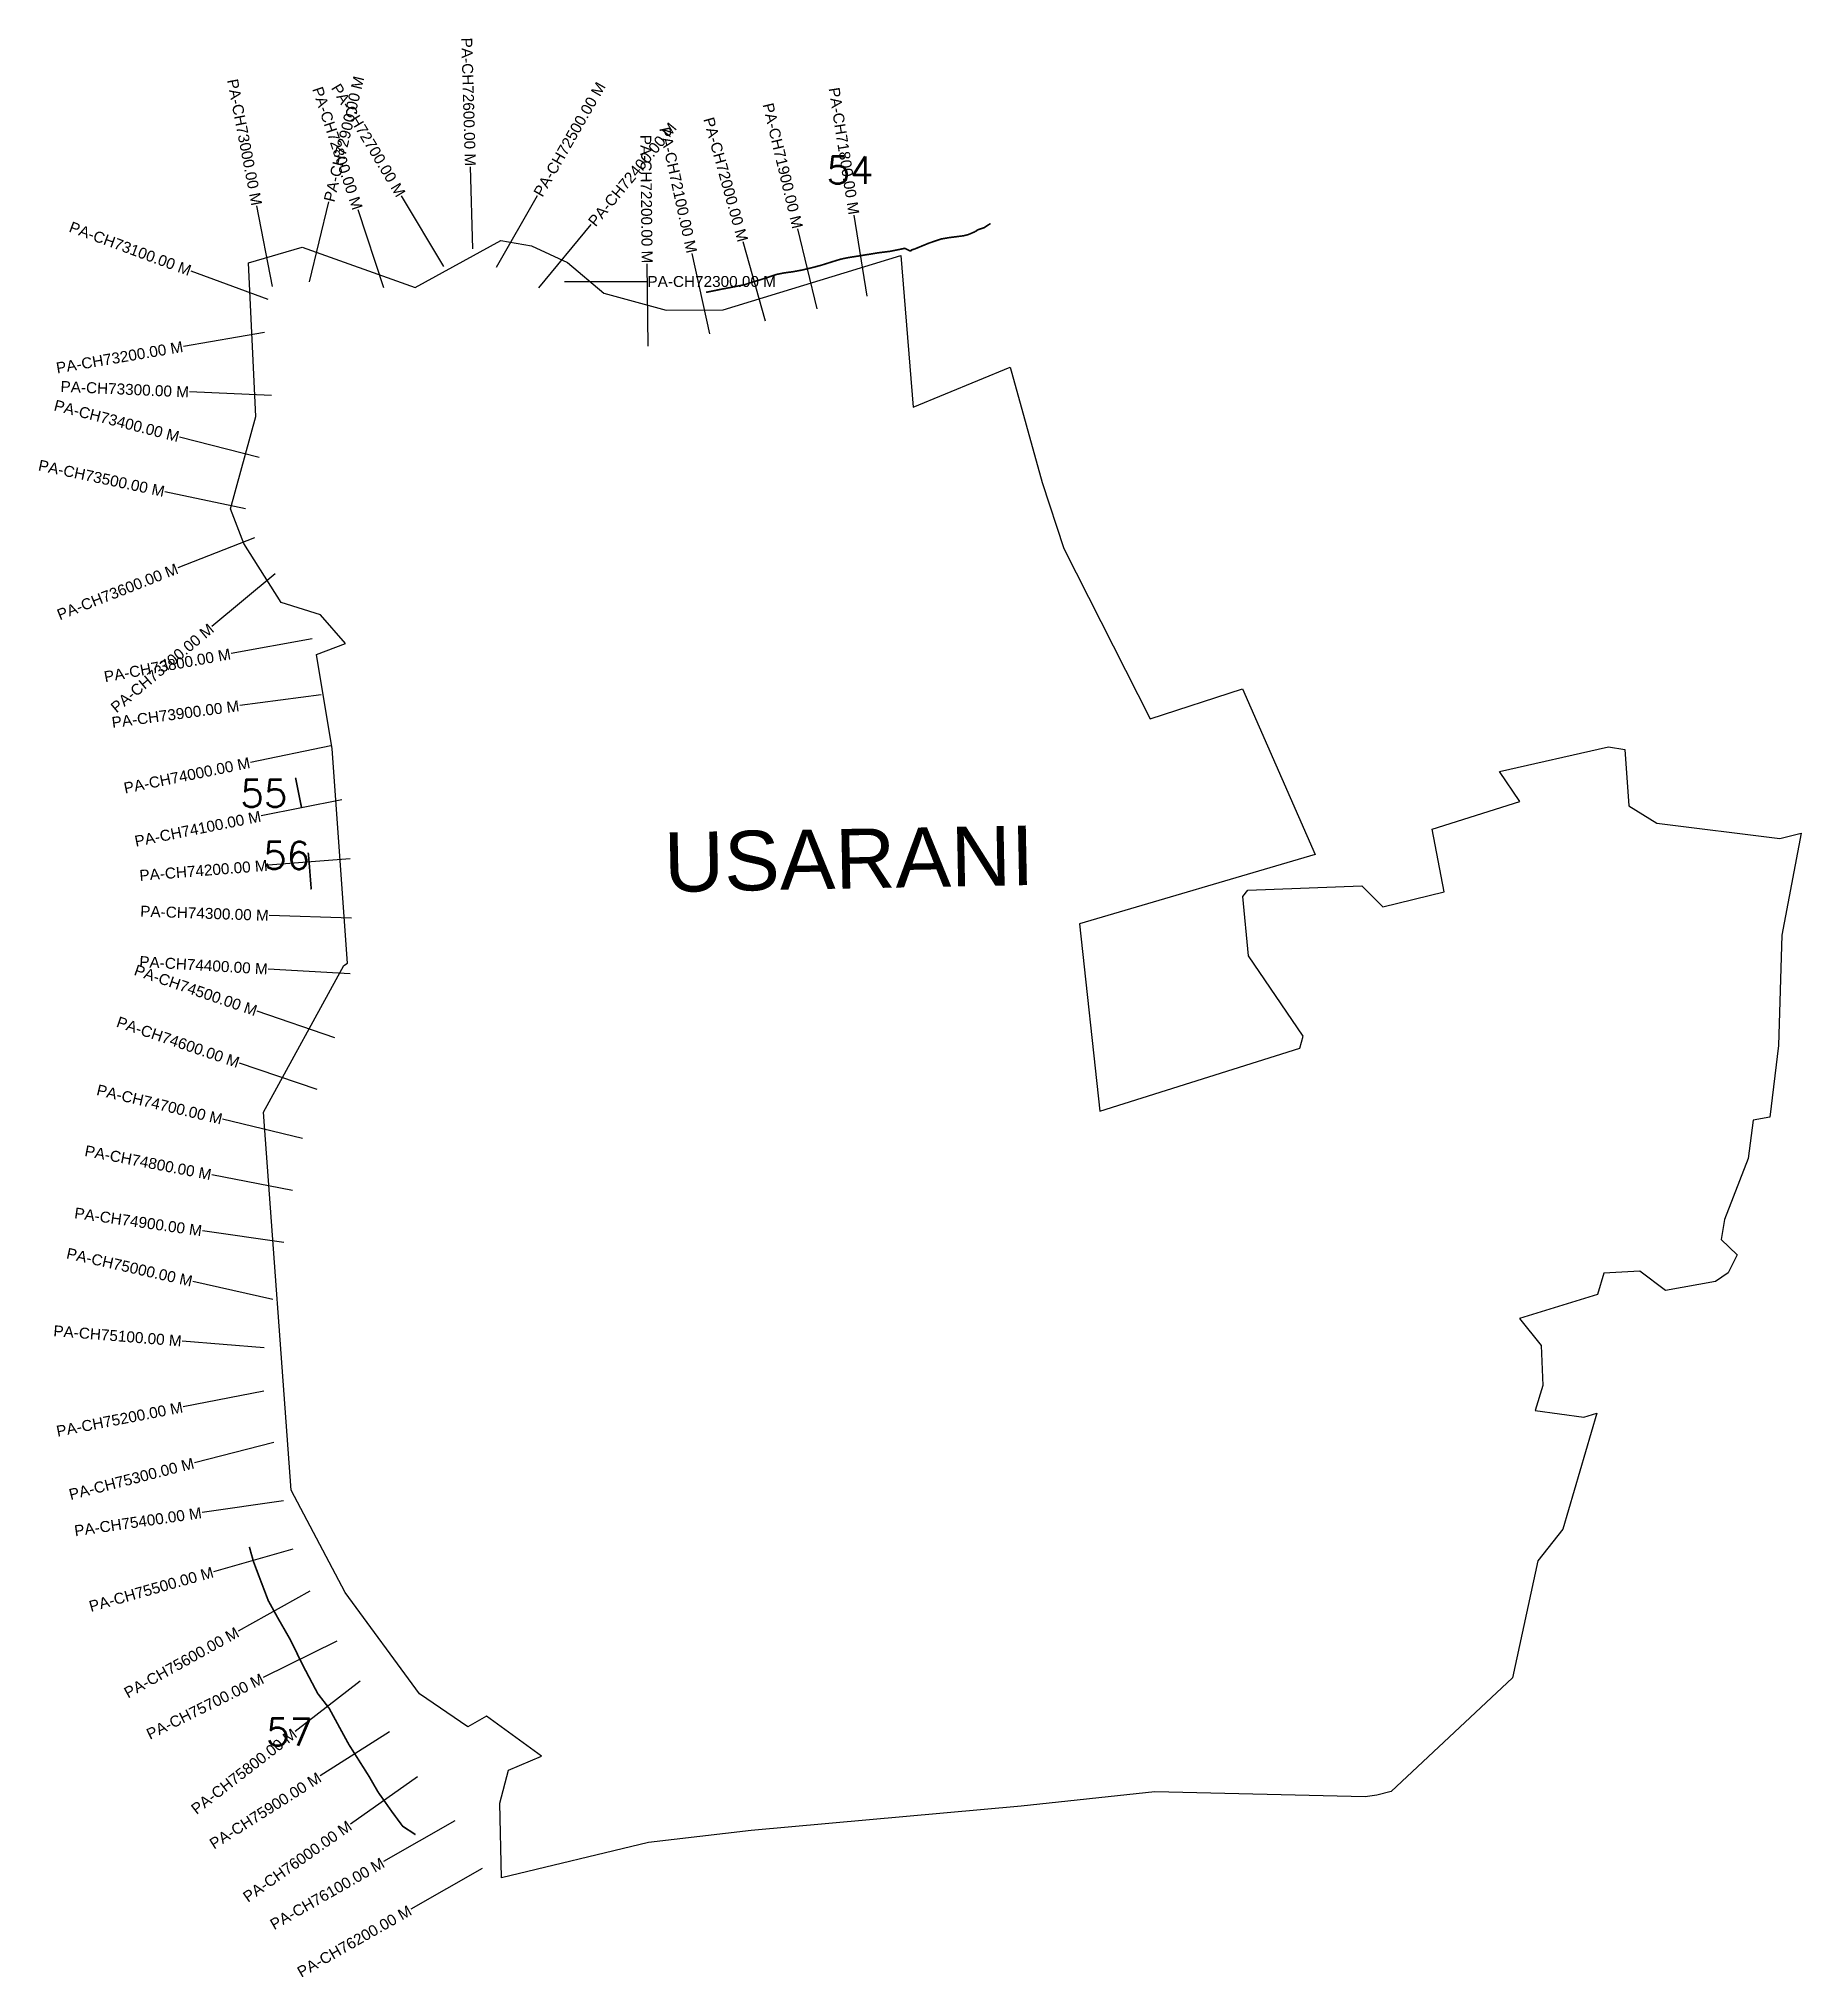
# Model space of a CAD drawing. Header units: metres. Extents: x 260068 to 263283, y 2164819 to 2168355.
import ezdxf
from ezdxf.enums import TextEntityAlignment as Align

# ---------------------------------------------------------------- set-up
doc = ezdxf.new("R2010")
doc.units = ezdxf.units.M
for name, color, linetype in [('ARTIFICIALLY PROTECTED', 4, 'Continuous'), ('CS', 134, 'Continuous'), ('CSMark', 6, 'Continuous'), ('village', 3, 'Continuous'), ('VILLAGE NAME', 250, 'Continuous')]:
    doc.layers.add(name, color=color, linetype=linetype)
doc.styles.add('DynamicDimensions', font='arial.ttf')
doc.styles.get("Standard").update_dxf_attribs({"font": 'simplex.shx'})

msp = doc.modelspace()

# ---------------------------------------------------------------- linework, layer by layer
at = {"color": 6, "flags": 128}
msp.add_lwpolyline([(262732.6, 2167018.5), (262931.7, 2167063.5)], dxfattribs=at)
at = {"layer": 'ARTIFICIALLY PROTECTED', "const_width": 3, "flags": 128}
for points in [[(261804.2, 2168018.3), (261792.9, 2168010.8), (261780.6, 2168006.6), (261778.4, 2168004.8), (261774.8, 2168002.8), (261768, 2167999.9), (261763.2, 2167997.9), (261755.3, 2167995.9), (261741, 2167994.1), (261727.9, 2167992.4), (261714, 2167990), (261691.7, 2167982.4), (261666.2, 2167971.9), (261660.1, 2167970), (261659.7, 2167969.1), (261658.8, 2167968.4), (261657.6, 2167968.3), (261656.2, 2167968.7), (261647.9, 2167973), (261621.6, 2167967.6), (261597.8, 2167964.6), (261568.1, 2167959.7), (261544.8, 2167956.1), (261530.9, 2167953.2), (261519.4, 2167949.7), (261495.9, 2167942.3), (261481.4, 2167938.4), (261461.1, 2167933.5), (261444.4, 2167930.4), (261426.2, 2167927.9), (261414.3, 2167925.5), (261404.7, 2167922.3), (261382.7, 2167915.1), (261372.4, 2167912.2), (261355.3, 2167906.6), (261335.5, 2167902.6), (261314.2, 2167898.6), (261290.1, 2167893.7), (261285.3, 2167892.7)], [(260536.3, 2167007.2), (260547.5, 2166951.8)], [(260559.5, 2166870.6), (260560.6, 2166859.5), (260565, 2166803.4)], [(260452.1, 2165604), (260459.6, 2165577.3), (260471, 2165547), (260486.6, 2165506.1), (260504.1, 2165474.4), (260526.1, 2165436), (260552.4, 2165382.9), (260576.8, 2165336.6), (260597.7, 2165309.6), (260614.7, 2165278.3), (260633.5, 2165243.8), (260670.6, 2165185.2), (260686.9, 2165156.9), (260712.2, 2165121), (260731.8, 2165094.5), (260755.2, 2165079.2)]]:
    msp.add_lwpolyline(points, dxfattribs=at)
at = {"layer": 'CS'}
for p, q in [((260859.6, 2167972), (260855.4, 2168121.9)), ((260806.9, 2167939.9), (260729.9, 2168068.6)), ((260903.1, 2167938.8), (260977.5, 2168069.1)), ((260494.6, 2167903.3), (260466, 2168050.5)), ((260561.8, 2167911.7), (260596.9, 2168057.5)), ((260697.7, 2167901), (260650.3, 2168043.3)), ((261579, 2167885.5), (261555.5, 2168033.7)), ((260980, 2167900.9), (261075.5, 2168016.6)), ((261487.8, 2167862.8), (261452.8, 2168008.6)), ((261291.9, 2167817.3), (261259.8, 2167963.8)), ((261393.5, 2167840.2), (261353.1, 2167984.6)), ((260486.5, 2167879.4), (260345.8, 2167931.4)), ((261179.5, 2167794.6), (261177.8, 2167944.6)), ((261027.3, 2167912.5), (261177.3, 2167912.5)), ((260479.8, 2167819.4), (260331.9, 2167794.2)), ((260492.7, 2167704.3), (260342.9, 2167710.9)), ((260469.9, 2167591.3), (260324.7, 2167628.7)), ((260444.8, 2167497.9), (260298.1, 2167529)), ((260461.2, 2167444.8), (260321.6, 2167389.9)), ((260498.9, 2167379.4), (260383.9, 2167283.2)), ((260566.4, 2167260.8), (260418.8, 2167233.6)), ((260583.2, 2167158.4), (260434.5, 2167138.7)), ((260601, 2167065.4), (260454, 2167035.3)), ((260620.9, 2166967.1), (260473.9, 2166937.5)), ((260635.8, 2166859.3), (260486.3, 2166847.5)), ((260638.3, 2166751.1), (260488.4, 2166756.1)), ((260636.2, 2166649.2), (260486.5, 2166658.1)), ((260608.2, 2166532.9), (260466.2, 2166581.4)), ((260575.8, 2166438.3), (260433.9, 2166486.8)), ((260549.2, 2166349.4), (260403.3, 2166384.1)), ((260530.8, 2166254.4), (260383.5, 2166282.8)), ((260514.9, 2166159.5), (260366.4, 2166180.5)), ((260495.1, 2166055.3), (260348.8, 2166088.4)), ((260479, 2165967.5), (260329.5, 2165979.6)), ((260478.6, 2165888.3), (260331.4, 2165859.7)), ((260497, 2165794.6), (260351.7, 2165757.4)), ((260514.4, 2165688.1), (260365.9, 2165666.7)), ((260531.3, 2165599.7), (260386.9, 2165558.9)), ((260562.7, 2165523.5), (260431.6, 2165450.6)), ((260611.6, 2165432.3), (260477.2, 2165365.7)), ((260654.2, 2165359), (260535.7, 2165267.2)), ((260707.9, 2165266.5), (260581.2, 2165186.2)), ((260759, 2165184.9), (260636.3, 2165098.5)), ((260827.2, 2165104.4), (260696.9, 2165030.1)), ((260876.7, 2165017.5), (260746.4, 2164943.2))]:
    msp.add_line(p, q, dxfattribs=at)
at = {"layer": 'village', "color": 6}
for points in [[(262931.7, 2167063.5, 0), (262961.2, 2167058.9, 0), (262968.6, 2166955.8, 0), (263019.8, 2166924.1, 0), (263243.9, 2166896.5, 0), (263283.2, 2166906.1, 0), (263247.7, 2166720, 0), (263241.8, 2166518.5, 0), (263226.2, 2166387.8, 0), (263195.6, 2166382.6, 0), (263186.7, 2166312.4, 0), (263143, 2166201.3, 0), (263137.4, 2166164.8, 0), (263166.1, 2166137, 0), (263149.8, 2166104, 0), (263127.1, 2166088.5, 0), (263035.8, 2166072.1, 0), (262988.9, 2166107.1, 0), (262923.2, 2166103.3, 0), (262911.5, 2166064.8, 0), (262769.1, 2166020.7, 0), (262808.5, 2165971.3, 0), (262811.7, 2165898.6, 0), (262797.8, 2165852.8, 0), (262886.8, 2165840.9, 0), (262910.4, 2165847.9, 0), (262848.5, 2165636.7, 0), (262802.5, 2165578.8, 0), (262756.6, 2165365.2, 0), (262535.1, 2165158.2, 0), (262508.8, 2165151.3, 0), (262487.4, 2165148.3, 0), (262103.8, 2165157.2, 0), (261860.1, 2165131.1, 0), (261367.7, 2165086.8, 0), (261180.1, 2165064.9, 0), (260911.8, 2165000.3, 0), (260909.2, 2165136.5, 0), (260925, 2165196.9, 0), (260985.1, 2165222.4, 0), (260884.8, 2165295.4, 0), (260850.5, 2165276, 0), (260762.6, 2165336.1, 0), (260626.9, 2165520.9, 0), (260528.3, 2165707.4, 0), (260478, 2166396.9, 0), (260624.7, 2166664.6, 0), (260630.9, 2166668.8, 0), (260603.3, 2167060.1, 0), (260574.3, 2167232.1, 0), (260627.6, 2167252.4, 0), (260581.6, 2167304.1, 0), (260509.9, 2167326.6, 0), (260441.9, 2167434.4, 0), (260417.5, 2167497.6, 0), (260463.6, 2167666, 0), (260450.4, 2167946.8, 0), (260548.2, 2167975, 0), (260754.3, 2167901.6, 0), (260911, 2167987.5, 0), (260966.7, 2167977.3, 0), (261032.3, 2167947, 0), (261098.5, 2167891.1, 0), (261212.3, 2167860, 0), (261316.6, 2167860.7, 0), (261640.4, 2167960.1, 0), (261663.2, 2167683.1, 0), (261839.8, 2167756.3, 0), (261898.7, 2167545.8, 0), (261938.2, 2167425.5, 0), (262095.7, 2167114.6, 0), (262264.1, 2167169.3, 0), (262396.7, 2166867, 0), (261966.6, 2166740.9, 0), (262003.5, 2166398.9, 0)], [(262003.5, 2166398.9, 0), (262368.2, 2166514.2, 0), (262374.4, 2166535.5, 0), (262274.6, 2166682.6, 0), (262264.4, 2166790.6, 0), (262273.6, 2166801.9, 0), (262481.8, 2166810, 0), (262520, 2166772, 0), (262631.9, 2166798.8, 0), (262609.7, 2166913.3, 0), (262770.1, 2166963.9, 0), (262732.6, 2167018.5, 0)]]:
    msp.add_polyline3d(points, dxfattribs=at)

# ---------------------------------------------------------------- texts
at = {"char_height": 50, "attachment_point": 1}
for s, insert in [('54', (261505.1, 2168140.4)), ('55', (260435.6, 2167003.3)), ('56', (260477.1, 2166890.5)), ('57', (260482.7, 2165291.3))]:
    msp.add_mtext_dynamic_manual_height_columns(s, width=84.374, gutter_width=1, heights=[0], dxfattribs=dict(at, insert=insert))
at = {"layer": 'CSMark', "style": 'DynamicDimensions'}
for s, rotation, p in [('PA-CH72600.00 M', 271.6359, (260855.3, 2168122.9)), ('PA-CH73000.00 M', 280.9871, (260465.8, 2168051.5)), ('PA-CH72800.00 M', 288.4267, (260650, 2168044.3)), ('PA-CH72700.00 M', 300.8729, (260729.4, 2168069.5)), ('PA-CH71800.00 M', 278.9972, (261555.3, 2168034.7)), ('PA-CH72000.00 M', 285.6262, (261352.8, 2167985.6)), ('PA-CH71900.00 M', 283.482, (261452.6, 2168009.6)), ('PA-CH72200.00 M', 270.6504, (261177.8, 2167945.6)), ('PA-CH72100.00 M', 282.3479, (261259.6, 2167964.8)), ('PA-CH73100.00 M', 339.7153, (260344.8, 2167931.8)), ('PA-CH73200.00 M', 9.7088, (260330.9, 2167794)), ('PA-CH73300.00 M', 357.4882, (260341.9, 2167710.9)), ('PA-CH73400.00 M', 345.5673, (260323.7, 2167629)), ('PA-CH73500.00 M', 348.0187, (260297.1, 2167529.2)), ('PA-CH73600.00 M', 21.4859, (260320.7, 2167389.5)), ('PA-CH73700.00 M', 39.927, (260383.1, 2167282.5)), ('PA-CH73800.00 M', 10.4252, (260417.8, 2167233.4)), ('PA-CH73900.00 M', 7.5364, (260433.5, 2167138.6)), ('PA-CH74000.00 M', 11.5938, (260453, 2167035.1)), ('PA-CH74100.00 M', 11.3915, (260472.9, 2166937.3)), ('PA-CH74200.00 M', 4.527, (260485.3, 2166847.4)), ('PA-CH74300.00 M', 358.0899, (260487.4, 2166756.1)), ('PA-CH74500.00 M', 341.1306, (260465.3, 2166581.7)), ('PA-CH74400.00 M', 356.6035, (260485.5, 2166658.2)), ('PA-CH74600.00 M', 341.1336, (260433, 2166487.1)), ('PA-CH74700.00 M', 346.6336, (260402.3, 2166384.3)), ('PA-CH74800.00 M', 349.0991, (260382.5, 2166283)), ('PA-CH74900.00 M', 351.9276, (260365.4, 2166180.7)), ('PA-CH75000.00 M', 347.2578, (260347.8, 2166088.6)), ('PA-CH75100.00 M', 355.3872, (260328.5, 2165979.7)), ('PA-CH75200.00 M', 11.0179, (260330.4, 2165859.5)), ('PA-CH75300.00 M', 14.3283, (260350.7, 2165757.2)), ('PA-CH75400.00 M', 8.185, (260364.9, 2165666.6)), ('PA-CH75500.00 M', 15.7739, (260385.9, 2165558.7)), ('PA-CH75600.00 M', 29.0616, (260430.7, 2165450.1)), ('PA-CH75700.00 M', 26.373, (260476.3, 2165365.2)), ('PA-CH75800.00 M', 37.7811, (260534.9, 2165266.5)), ('PA-CH75900.00 M', 32.3439, (260580.3, 2165185.7)), ('PA-CH76000.00 M', 35.1407, (260635.5, 2165097.9)), ('PA-CH76100.00 M', 29.6726, (260696, 2165029.6)), ('PA-CH76200.00 M', 29.6726, (260745.5, 2164942.7))]:
    msp.add_text(s, height=20, rotation=rotation, dxfattribs=at).set_placement(p, align=Align.MIDDLE_RIGHT)
for s, rotation, p in [('PA-CH72900.00 M', 76.4371, (260597.2, 2168058.5)), ('PA-CH72500.00 M', 60.267, (260978, 2168070)), ('PA-CH72400.00 M', 50.4701, (261076.1, 2168017.3))]:
    msp.add_text(s, height=20, rotation=rotation, dxfattribs=at).set_placement(p, align=Align.MIDDLE_LEFT)
msp.add_text('PA-CH72300.00 M', height=20, dxfattribs=at).set_placement((261178.3, 2167912.5), align=Align.MIDDLE_LEFT)
at = {"layer": 'VILLAGE NAME', "insert": (261207.4, 2166907.4), "char_height": 108.748, "attachment_point": 1, "rotation": 1.1028}
msp.add_mtext_dynamic_manual_height_columns('{\\fArial|b0|i0|c0|p34;USARANI}', width=726.929, gutter_width=543.7, heights=[0], dxfattribs=at)

doc.saveas('drawing.dxf')
